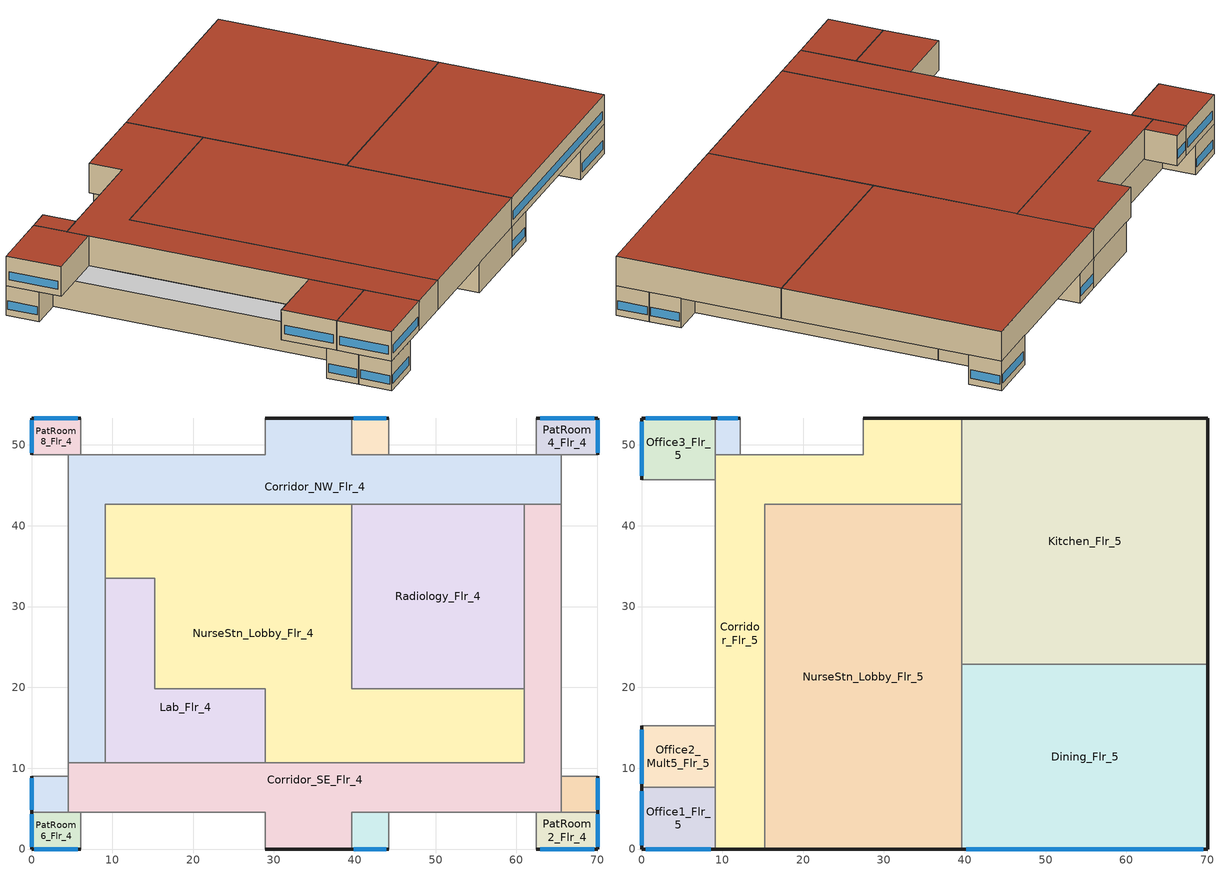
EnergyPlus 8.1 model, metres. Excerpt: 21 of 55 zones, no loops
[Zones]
Corridor_NW_Flr_4
 floor adiabatic (INT-FLOOR-TOPSIDE): 4.57,10.67 4.57,48.77 28.96,48.77 28.96,53.34 39.62,53.34 39.62,48.77 65.53,48.77 65.53,42.67 9.14,42.67 9.14,10.67 z12.8
 wall outside (Mass Non-res Ext Wall): 39.62,53.34 28.96,53.34 z12.8:17.07
 wall to NurseStn_Lobby_Flr_4 (AIR-WALL): 9.14,33.58 9.14,42.67 39.62,42.67 z12.8:17.07
 wall adiabatic (int-walls): 28.96,53.34 28.96,48.77 4.57,48.77 4.57,10.67 / 65.53,42.67 65.53,48.77 39.62,48.77 39.62,53.34 z12.8:17.07
 wall to Radiology_Flr_4 (int-walls): 39.62,42.67 60.96,42.67 z12.8:17.07
 wall to Lab_Flr_4 (int-walls): 9.14,10.67 9.14,33.58 z12.8:17.07
 wall to Corridor_SE_Flr_4 (AIR-WALL): 60.96,42.67 65.53,42.67 / 4.57,10.67 9.14,10.67 z12.8:17.07
 ceiling adiabatic (INT-FLOOR-UNDERSIDE): 4.57,10.67 9.14,10.67 9.14,42.67 65.53,42.67 65.53,48.77 39.62,48.77 39.62,53.34 28.96,53.34 28.96,48.77 4.57,48.77 z17.07
Corridor_SE_Flr_4
 floor adiabatic (INT-FLOOR-TOPSIDE): 4.57,4.57 4.57,10.67 60.96,10.67 60.96,42.67 65.53,42.67 65.53,4.57 39.62,4.57 39.62,0 28.96,0 28.96,4.57 z12.8
 wall outside (Mass Non-res Ext Wall): 28.96,0 39.62,0 z12.8:17.07
 wall adiabatic (int-walls): 39.62,0 39.62,4.57 65.53,4.57 65.53,42.67 / 4.57,10.67 4.57,4.57 28.96,4.57 28.96,0 z12.8:17.07
 wall to NurseStn_Lobby_Flr_4 (AIR-WALL): 60.96,19.81 60.96,10.67 28.96,10.67 z12.8:17.07
 wall to Radiology_Flr_4 (int-walls): 60.96,42.67 60.96,19.81 z12.8:17.07
 wall to Lab_Flr_4 (int-walls): 28.96,10.67 9.14,10.67 z12.8:17.07
 ceiling adiabatic (INT-FLOOR-UNDERSIDE): 4.57,4.57 28.96,4.57 28.96,0 39.62,0 39.62,4.57 65.53,4.57 65.53,42.67 60.96,42.67 60.96,10.67 4.57,10.67 z17.07
Lab_Flr_4
 floor adiabatic (INT-FLOOR-TOPSIDE): 9.14,33.53 15.24,33.53 15.24,19.81 28.96,19.81 28.96,10.67 9.14,10.67 z12.8
 wall to NurseStn_Lobby_Flr_4 (int-walls): 28.96,10.67 28.96,19.81 15.24,19.81 15.24,33.53 9.14,33.53 z12.8:17.07
 ceiling adiabatic (INT-FLOOR-UNDERSIDE): 9.14,33.53 9.14,10.67 28.96,10.67 28.96,19.81 15.24,19.81 15.24,33.53 z17.07
NurseStn_Lobby_Flr_4
 floor adiabatic (INT-FLOOR-TOPSIDE): 9.14,42.67 39.62,42.67 39.62,19.81 60.96,19.81 60.96,10.67 28.96,10.67 28.96,19.81 15.24,19.81 15.24,33.53 9.14,33.53 z12.8
 wall to Radiology_Flr_4 (int-walls): 60.96,19.81 39.62,19.81 39.62,42.67 z12.8:17.07
 ceiling adiabatic (INT-FLOOR-UNDERSIDE): 9.14,42.67 9.14,33.53 15.24,33.53 15.24,19.81 28.96,19.81 28.96,10.67 60.96,10.67 60.96,19.81 39.62,19.81 39.62,42.67 z17.07
PatRoom1_Mult10_Flr_4
 floor adiabatic (INT-FLOOR-TOPSIDE): 44.2,4.57 44.2,0 39.62,0 39.62,4.57 z12.8
 wall outside (Mass Non-res Ext Wall): 39.62,0 44.2,0 z12.8:17.07
 wall adiabatic (int-walls): 44.2,0 44.2,4.57 39.62,4.57 39.62,0 z12.8:17.07
 window (Window Res Fixed): 39.9,0 43.92,0 z13.72:14.94
 ceiling adiabatic (INT-FLOOR-UNDERSIDE): 39.62,4.57 39.62,0 44.2,0 44.2,4.57 z17.07
PatRoom2_Flr_4
 floor adiabatic (INT-FLOOR-TOPSIDE): 70.1,4.57 70.1,0 62.48,0 62.48,4.57 z12.8
 wall outside (Mass Non-res Ext Wall): 62.48,0 70.1,0 70.1,4.57 z12.8:17.07
 wall adiabatic (int-walls): 70.1,4.57 62.48,4.57 62.48,0 z12.8:17.07
 window (Window Res Fixed): 70.1,0.27 70.1,4.3 / 62.94,0 69.65,0 z13.72:14.94
 ceiling adiabatic (INT-FLOOR-UNDERSIDE): 62.48,4.57 62.48,0 70.1,0 70.1,4.57 z17.07
PatRoom3_Mult10_Flr_4
 floor adiabatic (INT-FLOOR-TOPSIDE): 70.1,8.99 70.1,4.57 65.53,4.57 65.53,8.99 z12.8
 wall outside (Mass Non-res Ext Wall): 70.1,4.57 70.1,8.99 z12.8:17.07
 wall adiabatic (int-walls): 70.1,8.99 65.53,8.99 65.53,4.57 70.1,4.57 z12.8:17.07
 window (Window Res Fixed): 70.1,4.84 70.1,8.73 z13.72:14.94
 ceiling adiabatic (INT-FLOOR-UNDERSIDE): 65.53,8.99 65.53,4.57 70.1,4.57 70.1,8.99 z17.07
PatRoom4_Flr_4
 floor adiabatic (INT-FLOOR-TOPSIDE): 70.1,53.34 70.1,48.77 62.48,48.77 62.48,53.34 z12.8
 wall outside (Mass Non-res Ext Wall): 70.1,48.77 70.1,53.34 62.48,53.34 z12.8:17.07
 wall adiabatic (int-walls): 62.48,53.34 62.48,48.77 70.1,48.77 z12.8:17.07
 window (Window Res Fixed): 70.1,49.04 70.1,53.07 / 69.65,53.34 62.94,53.34 z13.72:14.94
 ceiling adiabatic (INT-FLOOR-UNDERSIDE): 62.48,53.34 62.48,48.77 70.1,48.77 70.1,53.34 z17.07
PatRoom5_Mult10_Flr_4
 floor adiabatic (INT-FLOOR-TOPSIDE): 44.2,53.34 44.2,48.77 39.62,48.77 39.62,53.34 z12.8
 wall outside (Mass Non-res Ext Wall): 44.2,53.34 39.62,53.34 z12.8:17.07
 wall adiabatic (int-walls): 39.62,53.34 39.62,48.77 44.2,48.77 44.2,53.34 z12.8:17.07
 window (Window Res Fixed): 43.92,53.34 39.9,53.34 z13.72:14.94
 ceiling adiabatic (INT-FLOOR-UNDERSIDE): 39.62,53.34 39.62,48.77 44.2,48.77 44.2,53.34 z17.07
PatRoom6_Flr_4
 floor adiabatic (INT-FLOOR-TOPSIDE): 6.1,4.57 6.1,0 0,0 0,4.57 z12.8
 wall outside (Mass Non-res Ext Wall): 0,4.57 0,0 6.1,0 z12.8:17.07
 wall adiabatic (int-walls): 6.1,0 6.1,4.57 0,4.57 z12.8:17.07
 window (Window Res Fixed): 0.37,0 5.73,0 / 0,4.3 0,0.27 z13.72:14.94
 ceiling adiabatic (INT-FLOOR-UNDERSIDE): 0,4.57 0,0 6.1,0 6.1,4.57 z17.07
PatRoom7_Mult10_Flr_4
 floor adiabatic (INT-FLOOR-TOPSIDE): 4.57,8.99 4.57,4.57 0,4.57 0,8.99 z12.8
 wall outside (Mass Non-res Ext Wall): 0,8.99 0,4.57 z12.8:17.07
 wall adiabatic (int-walls): 0,4.57 4.57,4.57 4.57,8.99 0,8.99 z12.8:17.07
 window (Window Res Fixed): 0,8.73 0,4.84 z13.72:14.94
 ceiling adiabatic (INT-FLOOR-UNDERSIDE): 0,8.99 0,4.57 4.57,4.57 4.57,8.99 z17.07
PatRoom8_Flr_4
 floor adiabatic (INT-FLOOR-TOPSIDE): 6.1,53.34 6.1,48.77 0,48.77 0,53.34 z12.8
 wall outside (Mass Non-res Ext Wall): 6.1,53.34 0,53.34 0,48.77 z12.8:17.07
 wall adiabatic (int-walls): 0,48.77 6.1,48.77 6.1,53.34 z12.8:17.07
 window (Window Res Fixed): 5.73,53.34 0.37,53.34 / 0,53.07 0,49.04 z13.72:14.94
 ceiling adiabatic (INT-FLOOR-UNDERSIDE): 0,53.34 0,48.77 6.1,48.77 6.1,53.34 z17.07
Radiology_Flr_4
 floor adiabatic (INT-FLOOR-TOPSIDE): 60.96,42.67 60.96,19.81 39.62,19.81 39.62,42.67 z12.8
 ceiling adiabatic (INT-FLOOR-UNDERSIDE): 39.62,42.67 39.62,19.81 60.96,19.81 60.96,42.67 z17.07
Corridor_Flr_5
 floor adiabatic (INT-FLOOR-TOPSIDE): 9.14,0 9.14,48.77 27.43,48.77 27.43,53.34 39.62,53.34 39.62,42.67 15.24,42.67 15.24,0 z17.07
 wall outside (Mass Non-res Ext Wall): 39.62,53.34 27.43,53.34 / 9.14,0 15.24,0 z17.07:21.34
 wall to NurseStn_Lobby_Flr_5 (int-walls): 15.24,0 15.24,42.67 z17.07:21.34
 wall to NurseStn_Lobby_Flr_5 (AIR-WALL): 15.24,42.67 39.62,42.67 z17.07:21.34
 wall adiabatic (int-walls): 27.43,53.34 27.43,48.77 9.14,48.77 9.14,0 z17.07:21.34
 wall to Kitchen_Flr_5 (int-walls): 39.62,42.67 39.62,53.34 z17.07:21.34
 roof outside (IEAD Non-res Roof): 9.14,0 15.24,0 15.24,42.67 39.62,42.67 39.62,53.34 27.43,53.34 27.43,48.77 9.14,48.77 z21.34
Dining_Flr_5
 floor adiabatic (INT-FLOOR-TOPSIDE): 39.62,0 39.62,22.86 70.1,22.86 70.1,0 z17.07
 wall outside (Mass Non-res Ext Wall): 39.62,0 70.1,0 70.1,22.86 z17.07:21.34
 wall to Kitchen_Flr_5 (int-walls): 70.1,22.86 39.62,22.86 z17.07:21.34
 wall to NurseStn_Lobby_Flr_5 (int-walls): 39.62,22.86 39.62,0 z17.07:21.34
 window (Window Non-res Fixed): 40.2,0 69.53,0 z17.98:19.2
 roof outside (IEAD Non-res Roof): 39.62,0 70.1,0 70.1,22.86 39.62,22.86 z21.34
Kitchen_Flr_5
 floor adiabatic (INT-FLOOR-TOPSIDE): 70.1,53.34 70.1,22.86 39.62,22.86 39.62,53.34 z17.07
 wall outside (Mass Non-res Ext Wall): 70.1,22.86 70.1,53.34 39.62,53.34 z17.07:21.34
 wall to NurseStn_Lobby_Flr_5 (int-walls): 39.62,42.67 39.62,22.86 z17.07:21.34
 roof outside (IEAD Non-res Roof): 39.62,53.34 39.62,22.86 70.1,22.86 70.1,53.34 z21.34
NurseStn_Lobby_Flr_5
 floor adiabatic (INT-FLOOR-TOPSIDE): 15.24,0 15.24,42.67 39.62,42.67 39.62,0 z17.07
 wall outside (Mass Non-res Ext Wall): 15.24,0 39.62,0 z17.07:21.34
 roof outside (IEAD Non-res Roof): 15.24,0 39.62,0 39.62,42.67 15.24,42.67 z21.34
Office1_Flr_5
 floor adiabatic (INT-FLOOR-TOPSIDE): 9.14,7.62 9.14,0 0,0 0,7.62 z17.07
 wall outside (Mass Non-res Ext Wall): 0,7.62 0,0 9.14,0 z17.07:21.34
 wall adiabatic (int-walls): 9.14,0 9.14,7.62 0,7.62 z17.07:21.34
 window (Window Non-res Fixed): 0.55,0 8.6,0 / 0,7.16 0,0.46 z17.98:19.2
 roof outside (IEAD Non-res Roof): 0,7.62 0,0 9.14,0 9.14,7.62 z21.34
Office2_Mult5_Flr_5
 floor adiabatic (INT-FLOOR-TOPSIDE): 9.14,15.24 9.14,7.62 0,7.62 0,15.24 z17.07
 wall outside (Mass Non-res Ext Wall): 0,15.24 0,7.62 z17.07:21.34
 wall adiabatic (int-walls): 0,7.62 9.14,7.62 9.14,15.24 0,15.24 z17.07:21.34
 window (Window Non-res Fixed): 0,14.78 0,8.08 z17.98:19.2
 roof outside (IEAD Non-res Roof): 0,15.24 0,7.62 9.14,7.62 9.14,15.24 z21.34
Office3_Flr_5
 floor adiabatic (INT-FLOOR-TOPSIDE): 9.14,53.34 9.14,45.72 0,45.72 0,53.34 z17.07
 wall outside (Mass Non-res Ext Wall): 9.14,53.34 0,53.34 0,45.72 z17.07:21.34
 wall adiabatic (int-walls): 0,45.72 9.14,45.72 9.14,53.34 z17.07:21.34
 window (Window Non-res Fixed): 8.6,53.34 0.55,53.34 / 0,52.88 0,46.18 z17.98:19.2
 roof outside (IEAD Non-res Roof): 0,53.34 0,45.72 9.14,45.72 9.14,53.34 z21.34
Office4_Mult6_Flr_5
 floor adiabatic (INT-FLOOR-TOPSIDE): 12.19,53.34 12.19,48.77 9.14,48.77 9.14,53.34 z17.07
 wall outside (Mass Non-res Ext Wall): 12.19,53.34 9.14,53.34 z17.07:21.34
 wall adiabatic (int-walls): 9.14,53.34 9.14,48.77 12.19,48.77 12.19,53.34 z17.07:21.34
 window (Window Non-res Fixed): 11.88,53.34 9.45,53.34 z17.98:19.2
 roof outside (IEAD Non-res Roof): 9.14,53.34 9.14,48.77 12.19,48.77 12.19,53.34 z21.34
[Building]
Ref Bldg Hospital New2004_v1.3_5.0: North Axis {deg}=0; Terrain=City; Loads Convergence Tolerance Value=0.04; Temperature Convergence Tolerance Value {deltaC}=0.2; Solar Distribution=FullInteriorAndExterior; Maximum Number of Warmup Days=25; Minimum Number of Warmup Days=6
[Site:Location]
USA IL-CHICAGO-OHARE: Latitude {deg}=41.77; Longitude {deg}=-87.75; Time Zone {hr}=-6; Elevation {m}=190
[SizingPeriod:DesignDay] Day of Month=21; Humidity Condition Type=Wetbulb; Barometric Pressure {Pa}=99063; Rain Indicator=No; Snow Indicator=No; Daylight Saving Time Indicator=No; Solar Model Indicator=ASHRAEClearSky
Name | Month | Day Type | Maximum Dry-Bulb Temperature {C} | Daily Dry-Bulb Temperature Range {deltaC} | Wetbulb or DewPoint at Maximum Dry-Bulb {C} | Wind Speed {m/s} | Wind Direction {deg} | Sky Clearness
CHICAGO Ann Htg 99.6% Condns DB | 1 | WinterDesignDay | -20.6 | 0 | -20.6 | 4.9 | 270 | 0
CHICAGO Ann Clg .4% Condns WB=>MDB | 7 | SummerDesignDay | 31.2 | 10.7 | 25.5 | 5.3 | 230 | 1
[Site:WaterMainsTemperature]
Calculation Method=CORRELATION; Annual Average Outdoor Air Temperature {C}=9.69; Maximum Difference In Monthly Average Outdoor Air Temperatures {deltaC}=28.1
[Site:GroundTemperature:BuildingSurface]
19.527, 19.502, 19.536, 19.598, 20.002, 21.64, 22.225, 22.375, 21.449, 20.121, 19.802, 19.633
[Construction]
Mass Non-res Ext Wall: 1IN Stucco, 8IN Concrete HW, Mass NonRes Wall Insulation, 1/2IN Gypsum
IEAD Non-res Roof: Roof Membrane, IEAD NonRes Roof Insulation, Metal Decking
int-walls: 1/2IN Gypsum, 1/2IN Gypsum
INT-FLOOR-TOPSIDE: MAT-CC05 4 HW CONCRETE, CP02 CARPET PAD
INT-FLOOR-UNDERSIDE: CP02 CARPET PAD, MAT-CC05 4 HW CONCRETE
Window Non-res Fixed: NonRes Fixed Assembly Window
Window Res Fixed: Res Fixed Assembly Window
AIR-WALL: MAT-AIR-WALL
InteriorFurnishings: Std Wood 6inch
[Material] Thermal Absorptance=0.9
Name | Roughness | Thickness {m} | Conductivity {W/m-K} | Density {kg/m3} | Specific Heat {J/kg-K} | Solar Absorptance | Visible Absorptance
Mass NonRes Wall Insulation | MediumRough | 0.0495495 | 0.049 | 265 | 836.8 | 0.7 | 0.7
IEAD NonRes Roof Insulation | MediumRough | 0.127339 | 0.049 | 265 | 836.8 | 0.7 | 0.7
Std Wood 6inch | MediumSmooth | 0.15 | 0.12 | 540 | 1210 | 0.7 | 0.7
1/2IN Gypsum | Smooth | 0.0127 | 0.16 | 784.9 | 830 | 0.92 | 0.92
1IN Stucco | Smooth | 0.0253 | 0.6918 | 1858 | 837 | 0.92 | 0.92
8IN CONCRETE HW | Rough | 0.2032 | 1.311 | 2240 | 836.8 | 0.7 | 0.7
Roof Membrane | VeryRough | 0.0095 | 0.16 | 1121.29 | 1460 | 0.7 | 0.7
Metal Decking | MediumSmooth | 0.0015 | 45.006 | 7680 | 418.4 | 0.7 | 0.3
MAT-CC05 4 HW CONCRETE | Rough | 0.1016 | 1.311 | 2240 | 836.8 | 0.7 | 0.7
[WindowMaterial:SimpleGlazingSystem] U-Factor {W/m2-K}=3.23646; Solar Heat Gain Coefficient=0.39
NonRes Fixed Assembly Window; Res Fixed Assembly Window
[Material:NoMass] Thermal Absorptance=0.9; Solar Absorptance=0.7
Name | Roughness | Thermal Resistance {m2-K/W} | Visible Absorptance
CP02 CARPET PAD | VeryRough | 0.2165 | 0.8
MAT-AIR-WALL | Rough | 0.207949
[Zone] Type=1; Floor Area {m2}=autocalculate; Part of Total Floor Area=Yes
Name | Multiplier
Corridor_Flr_5; Corridor_NW_Flr_4; Corridor_SE_Flr_4; Dining_Flr_5; Kitchen_Flr_5; Lab_Flr_4; NurseStn_Lobby_Flr_4; NurseStn_Lobby_Flr_5; Office1_Flr_5; Office3_Flr_5; PatRoom2_Flr_4; PatRoom4_Flr_4; PatRoom6_Flr_4; PatRoom8_Flr_4; Radiology_Flr_4 | 1
Office2_Mult5_Flr_5 | 5
Office4_Mult6_Flr_5 | 6
PatRoom1_Mult10_Flr_4; PatRoom3_Mult10_Flr_4; PatRoom5_Mult10_Flr_4; PatRoom7_Mult10_Flr_4 | 10
[People] Number of People Calculation Method=Area/Person; Fraction Radiant=0.3; Sensible Heat Fraction=AUTOCALCULATE; Activity Level Schedule=ACTIVITY_SCH; Enable ASHRAE 55 Comfort Warnings=No; Mean Radiant Temperature Calculation Type=ZoneAveraged; Work Efficiency Schedule=WORK_EFF_SCH; Clothing Insulation Calculation Method=ClothingInsulationSchedule; Clothing Insulation Schedule=CLOTHING_SCH; Air Velocity Schedule=AIR_VELO_SCH; Thermal Comfort Model 1 Type=FANGER
Name | Zone or ZoneList | Number of People Schedule | Zone Floor Area per Person {m2/person}
Corridor_Flr_5 People | Corridor_Flr_5 | ADMIN_OCC_SCH | 92.5926
Corridor_NW_Flr_4 People | Corridor_NW_Flr_4 | ADMIN_OCC_SCH | 92.5926
Corridor_SE_Flr_4 People | Corridor_SE_Flr_4 | ADMIN_OCC_SCH | 92.5926
Dining_Flr_5 People | Dining_Flr_5 | ADMIN_OCC_SCH | 9.2937
Kitchen_Flr_5 People | Kitchen_Flr_5 | ADMIN_OCC_SCH | 18.5874
Lab_Flr_4 People | Lab_Flr_4 | ADMIN_OCC_SCH | 18.5874
NurseStn_Lobby_Flr_4 People | NurseStn_Lobby_Flr_4 | ADMIN_OCC_SCH | 69.9301
NurseStn_Lobby_Flr_5 People | NurseStn_Lobby_Flr_5 | ADMIN_OCC_SCH | 69.9301
Office1_Flr_5 People | Office1_Flr_5 | ADMIN_OCC_SCH | 13.2802
Office2_Mult5_Flr_5 People | Office2_Mult5_Flr_5 | ADMIN_OCC_SCH | 13.2802
Office3_Flr_5 People | Office3_Flr_5 | ADMIN_OCC_SCH | 13.2802
Office4_Mult6_Flr_5 People | Office4_Mult6_Flr_5 | ADMIN_OCC_SCH | 13.2802
PatRoom1_Mult10_Flr_4 People | PatRoom1_Mult10_Flr_4 | CRITICAL_OCC_SCH | 18.5874
PatRoom2_Flr_4 People | PatRoom2_Flr_4 | CRITICAL_OCC_SCH | 18.5874
PatRoom3_Mult10_Flr_4 People | PatRoom3_Mult10_Flr_4 | CRITICAL_OCC_SCH | 18.5874
PatRoom4_Flr_4 People | PatRoom4_Flr_4 | CRITICAL_OCC_SCH | 18.5874
PatRoom5_Mult10_Flr_4 People | PatRoom5_Mult10_Flr_4 | CRITICAL_OCC_SCH | 18.5874
PatRoom6_Flr_4 People | PatRoom6_Flr_4 | CRITICAL_OCC_SCH | 18.5874
PatRoom7_Mult10_Flr_4 People | PatRoom7_Mult10_Flr_4 | CRITICAL_OCC_SCH | 18.5874
PatRoom8_Flr_4 People | PatRoom8_Flr_4 | CRITICAL_OCC_SCH | 18.5874
Radiology_Flr_4 People | Radiology_Flr_4 | ADMIN_OCC_SCH | 18.5874
[Lights] Design Level Calculation Method=Watts/Area; Return Air Fraction=0; Fraction Radiant=0.7; Fraction Visible=0.2; Fraction Replaceable=1; Return Air Fraction Calculated from Plenum Temperature=No
Name | Zone or ZoneList | Schedule | Watts per Zone Floor Area {W/m2}
Corridor_Flr_5_Lights | Corridor_Flr_5 | ADMIN_LIGHT_SCH | 10.76
Corridor_NW_Flr_4_Lights | Corridor_NW_Flr_4 | ADMIN_LIGHT_SCH | 10.76
Corridor_SE_Flr_4_Lights | Corridor_SE_Flr_4 | ADMIN_LIGHT_SCH | 10.76
Dining_Flr_5_Lights | Dining_Flr_5 | ADMIN_LIGHT_SCH | 9.68
Kitchen_Flr_5_Lights | Kitchen_Flr_5 | ADMIN_LIGHT_SCH | 12.91
Lab_Flr_4_Lights | Lab_Flr_4 | ADMIN_LIGHT_SCH | 15.06
NurseStn_Lobby_Flr_4_Lights | NurseStn_Lobby_Flr_4 | ADMIN_LIGHT_SCH | 12.7
NurseStn_Lobby_Flr_5_Lights | NurseStn_Lobby_Flr_5 | ADMIN_LIGHT_SCH | 12.7
Office1_Flr_5_Lights | Office1_Flr_5 | ADMIN_LIGHT_SCH | 11.84
Office2_Mult5_Flr_5_Lights | Office2_Mult5_Flr_5 | ADMIN_LIGHT_SCH | 11.84
Office3_Flr_5_Lights | Office3_Flr_5 | ADMIN_LIGHT_SCH | 11.84
Office4_Mult6_Flr_5_Lights | Office4_Mult6_Flr_5 | ADMIN_LIGHT_SCH | 11.84
PatRoom1_Mult10_Flr_4_Lights | PatRoom1_Mult10_Flr_4 | CRITICAL_LIGHT_SCH | 7.53
PatRoom2_Flr_4_Lights | PatRoom2_Flr_4 | CRITICAL_LIGHT_SCH | 7.53
PatRoom3_Mult10_Flr_4_Lights | PatRoom3_Mult10_Flr_4 | CRITICAL_LIGHT_SCH | 7.53
PatRoom4_Flr_4_Lights | PatRoom4_Flr_4 | CRITICAL_LIGHT_SCH | 7.53
PatRoom5_Mult10_Flr_4_Lights | PatRoom5_Mult10_Flr_4 | CRITICAL_LIGHT_SCH | 7.53
PatRoom6_Flr_4_Lights | PatRoom6_Flr_4 | CRITICAL_LIGHT_SCH | 7.53
PatRoom7_Mult10_Flr_4_Lights | PatRoom7_Mult10_Flr_4 | CRITICAL_LIGHT_SCH | 7.53
PatRoom8_Flr_4_Lights | PatRoom8_Flr_4 | CRITICAL_LIGHT_SCH | 7.53
Radiology_Flr_4_Lights | Radiology_Flr_4 | ADMIN_LIGHT_SCH | 4.3
[ElectricEquipment]
Name | Zone or ZoneList | Schedule | Design Level Calculation Method | Watts per Zone Floor Area {W/m2} | Fraction Latent | Fraction Radiant | Fraction Lost | Design Level {W}
Dining_Flr_5_MiscPlug_Equip | Dining_Flr_5 | ADMIN_EQUIP_SCH | Watts/Area | 10.76 | 0 | 0.5 | 0
Kitchen_Flr_5_ExhFan_Equip | Kitchen_Flr_5 | Kitchen_Exhaust_SCH | EquipmentLevel |  | 0 | 0 | 1 | 925
Kitchen_Flr_5_MiscElec_Equip | Kitchen_Flr_5 | Kitchen_Elec_Equip_SCH | Watts/Area | 80.7 | 0.2 | 0.5 | 0.1
Lab_Flr_4_MiscPlug_Equip | Lab_Flr_4 | ADMIN_EQUIP_SCH | Watts/Area | 43.04 | 0 | 0.5 | 0
NurseStn_Lobby_Flr_4_MiscPlug_Equip | NurseStn_Lobby_Flr_4 | ADMIN_EQUIP_SCH | Watts/Area | 11.19 | 0 | 0.5 | 0
NurseStn_Lobby_Flr_5_MiscPlug_Equip | NurseStn_Lobby_Flr_5 | ADMIN_EQUIP_SCH | Watts/Area | 11.19 | 0 | 0.5 | 0
Office1_Flr_5_MiscPlug_Equip | Office1_Flr_5 | ADMIN_EQUIP_SCH | Watts/Area | 10.76 | 0 | 0.5 | 0
Office2_Mult5_Flr_5_MiscPlug_Equip | Office2_Mult5_Flr_5 | ADMIN_EQUIP_SCH | Watts/Area | 10.76 | 0 | 0.5 | 0
Office3_Flr_5_MiscPlug_Equip | Office3_Flr_5 | ADMIN_EQUIP_SCH | Watts/Area | 10.76 | 0 | 0.5 | 0
Office4_Mult6_Flr_5_MiscPlug_Equip | Office4_Mult6_Flr_5 | ADMIN_EQUIP_SCH | Watts/Area | 10.76 | 0 | 0.5 | 0
PatRoom1_Mult10_Flr_4_MiscPlug_Equip | PatRoom1_Mult10_Flr_4 | CRITICAL_EQUIP_SCH | Watts/Area | 21.52 | 0 | 0.5 | 0
PatRoom2_Flr_4_MiscPlug_Equip | PatRoom2_Flr_4 | CRITICAL_EQUIP_SCH | Watts/Area | 21.52 | 0 | 0.5 | 0
PatRoom3_Mult10_Flr_4_MiscPlug_Equip | PatRoom3_Mult10_Flr_4 | CRITICAL_EQUIP_SCH | Watts/Area | 21.52 | 0 | 0.5 | 0
PatRoom4_Flr_4_MiscPlug_Equip | PatRoom4_Flr_4 | CRITICAL_EQUIP_SCH | Watts/Area | 21.52 | 0 | 0.5 | 0
PatRoom5_Mult10_Flr_4_MiscPlug_Equip | PatRoom5_Mult10_Flr_4 | CRITICAL_EQUIP_SCH | Watts/Area | 21.52 | 0 | 0.5 | 0
PatRoom6_Flr_4_MiscPlug_Equip | PatRoom6_Flr_4 | CRITICAL_EQUIP_SCH | Watts/Area | 21.52 | 0 | 0.5 | 0
PatRoom7_Mult10_Flr_4_MiscPlug_Equip | PatRoom7_Mult10_Flr_4 | CRITICAL_EQUIP_SCH | Watts/Area | 21.52 | 0 | 0.5 | 0
PatRoom8_Flr_4_MiscPlug_Equip | PatRoom8_Flr_4 | CRITICAL_EQUIP_SCH | Watts/Area | 21.52 | 0 | 0.5 | 0
Radiology_Flr_4_MiscPlug_Equip | Radiology_Flr_4 | ADMIN_EQUIP_SCH | Watts/Area | 53.08 | 0 | 0.5 | 0
[GasEquipment]
Kitchen_Flr_5_MiscGas_Equip: Zone or ZoneList=Kitchen_Flr_5; Schedule=Kitchen_Gas_Equip_SCH; Design Level Calculation Method=Watts/Area; Power per Zone Floor Area {W/m2}=304.87; Fraction Latent=0.1; Fraction Radiant=0.2; Fraction Lost=0.7
[Exterior:Lights]
Exterior Facade Lighting: Schedule=ALWAYS_ON; Design Level {W}=15409; Control Option=AstronomicalClock
[Exterior:FuelEquipment]
Elevators: Fuel Use Type=Electricity; Schedule=BLDG_ELEVATORS; Design Level {W}=162963
[ZoneInfiltration:DesignFlowRate] Schedule=INFIL_QUARTER_ON_SCH; Design Flow Rate Calculation Method=Flow/ExteriorWallArea; Flow per Exterior Surface Area {m3/s-m2}=0.000302; Constant Term Coefficient=1; Temperature Term Coefficient=0; Velocity Term Coefficient=0; Velocity Squared Term Coefficient=0
Name | Zone or ZoneList
Corridor_Flr_5_Infiltration | Corridor_Flr_5
Corridor_NW_Flr_4_Infiltration | Corridor_NW_Flr_4
Corridor_SE_Flr_4_Infiltration | Corridor_SE_Flr_4
Dining_Flr_5_Infiltration | Dining_Flr_5
Kitchen_Flr_5_Infiltration | Kitchen_Flr_5
NurseStn_Lobby_Flr_5_Infiltration | NurseStn_Lobby_Flr_5
Office1_Flr_5_Infiltration | Office1_Flr_5
Office2_Mult5_Flr_5_Infiltration | Office2_Mult5_Flr_5
Office3_Flr_5_Infiltration | Office3_Flr_5
Office4_Mult6_Flr_5_Infiltration | Office4_Mult6_Flr_5
PatRoom1_Mult10_Flr_4_Infiltration | PatRoom1_Mult10_Flr_4
PatRoom2_Flr_4_Infiltration | PatRoom2_Flr_4
PatRoom3_Mult10_Flr_4_Infiltration | PatRoom3_Mult10_Flr_4
PatRoom4_Flr_4_Infiltration | PatRoom4_Flr_4
PatRoom5_Mult10_Flr_4_Infiltration | PatRoom5_Mult10_Flr_4
PatRoom6_Flr_4_Infiltration | PatRoom6_Flr_4
PatRoom7_Mult10_Flr_4_Infiltration | PatRoom7_Mult10_Flr_4
PatRoom8_Flr_4_Infiltration | PatRoom8_Flr_4
[InternalMass] Construction=InteriorFurnishings
Name | Zone | Surface Area {m2}
Corridor_Flr_5 Internal Mass | Corridor_Flr_5 | 1003.35
Corridor_NW_Flr_4 Internal Mass | Corridor_NW_Flr_4 | 1133.42
Corridor_SE_Flr_4 Internal Mass | Corridor_SE_Flr_4 | 1133.42
Dining_Flr_5 Internal Mass | Dining_Flr_5 | 1393.55
Kitchen_Flr_5 Internal Mass | Kitchen_Flr_5 | 1858.06
Lab_Flr_4 Internal Mass | Lab_Flr_4 | 529.5473
NurseStn_Lobby_Flr_4 Internal Mass | NurseStn_Lobby_Flr_4 | 1811.61
NurseStn_Lobby_Flr_5 Internal Mass | NurseStn_Lobby_Flr_5 | 2081.03
Office1_Flr_5 Internal Mass | Office1_Flr_5 | 139.3911
Office2_Mult5_Flr_5 Internal Mass | Office2_Mult5_Flr_5 | 139.3546
Office3_Flr_5 Internal Mass | Office3_Flr_5 | 139.3546
Office4_Mult6_Flr_5 Internal Mass | Office4_Mult6_Flr_5 | 27.8709
PatRoom1_Mult10_Flr_4 Internal Mass | PatRoom1_Mult10_Flr_4 | 41.8064
PatRoom2_Flr_4 Internal Mass | PatRoom2_Flr_4 | 69.6773
PatRoom3_Mult10_Flr_4 Internal Mass | PatRoom3_Mult10_Flr_4 | 40.4165
PatRoom4_Flr_4 Internal Mass | PatRoom4_Flr_4 | 69.6773
PatRoom5_Mult10_Flr_4 Internal Mass | PatRoom5_Mult10_Flr_4 | 41.8064
PatRoom6_Flr_4 Internal Mass | PatRoom6_Flr_4 | 55.7418
PatRoom7_Mult10_Flr_4 Internal Mass | PatRoom7_Mult10_Flr_4 | 40.4165
PatRoom8_Flr_4 Internal Mass | PatRoom8_Flr_4 | 55.7418
Radiology_Flr_4 Internal Mass | Radiology_Flr_4 | 975.4819
[ZoneMixing]
Kitchen_Flr_5 Exhaust Fanmixing_0: Zone=Kitchen_Flr_5; Schedule=HVACOperationSchd; Design Flow Rate Calculation Method=Flow/Zone; Design Flow Rate {m3/s}=0.74997; Source Zone=Dining_Flr_5; Delta Temperature {deltaC}=0
[EnergyManagementSystem:Program]
SetComfortFunction: Set TotPeop1 = occCAV1_0 + occCAV1_1 + occCAV1_2 + occCAV1_3 + occCAV1_4 + occCAV1_5; Set TotPeop1 = TotPeop1 + occCAV1_6 + occCAV1_7 + occCAV1_8 + occCAV1_9 + occCAV1_10; Set TotPeop1 = TotPeop1 + occCAV1_11 + occCAV1_12; Set TotPeop2 = occCAV2_0 + occCAV2_1 + occCAV2_2 + occCAV2_3 + occCAV2_4 + occCAV2_5; Set TotPeop2 = TotPeop2 + occCAV2_6 + occCAV2_7 + occCAV2_8; Set TotPeop3 = occVAV1_0 + occVAV1_1 + occVAV1_2 + occVAV1_3 + occVAV1_4 + occVAV1_5; Set TotPeop3 = TotPeop3 + occVAV1_6 + occVAV1_7 + occVAV1_8 + occVAV1_9 + occVAV1_10; Set TotPeop3 = TotPeop3 + occVAV1_11 + occVAV1_12; Set TotPeop4 = occVAV2_0 + occVAV2_1 + occVAV2_2 + occVAV2_3 + occVAV2_4 + occVAV2_5; Set TotPeop4 = TotPeop4 + occVAV2_6 + occVAV2_7 + occVAV2_8 + occVAV2_9 + occVAV2_10; Set TotPeop4 = TotPeop4 + occVAV2_11 + occVAV2_12 + occVAV2_13 + occVAV2_14 + occVAV2_15; Set TotPeop4 = TotPeop4 + occVAV2_16 + occVAV2_17 + occVAV2_18 + occVAV2_19; Set VolPeop1 = volCAV1_0 + volCAV1_1 + volCAV1_2 + volCAV1_3 + volCAV1_4 + volCAV1_5; Set VolPeop1 = VolPeop1 + volCAV1_6 + volCAV1_7 + volCAV1_8 + volCAV1_9 + volCAV1_10; Set VolPeop1 = VolPeop1 + volCAV1_11 + volCAV1_12; Set VolPeop2 = volCAV2_0 + volCAV2_1 + volCAV2_2 + volCAV2_3 + volCAV2_4 + volCAV2_5; Set VolPeop2 = VolPeop2+ volCAV2_6 + volCAV2_7 + volCAV2_8; Set VolPeop3 = volVAV1_0 + volVAV1_1 + volVAV1_2 + volVAV1_3 + volVAV1_4 + volVAV1_5; Set VolPeop3 = VolPeop3 + volVAV1_6 + volVAV1_7 + volVAV1_8 + volVAV1_9 + volVAV1_10; Set VolPeop3 = VolPeop3 + volVAV1_11 + volVAV1_12; Set VolPeop4 = volVAV2_0 + volVAV2_1 + volVAV2_2 + volVAV2_3 + volVAV2_4 + volVAV2_5; Set VolPeop4 = VolPeop4 + volVAV2_6 + volVAV2_7 + volVAV2_8 + volVAV2_9 + volVAV2_10; Set VolPeop4 = VolPeop4 + volVAV2_11 + volVAV2_12 + volVAV2_13 + volVAV2_14 + volVAV2_15; Set VolPeop4 = VolPeop4 + volVAV2_16 + volVAV2_17 + volVAV2_18 + volVAV2_19; Set SumTemp1 = volCAV1_1*tempCAV1_1 + volCAV1_2*tempCAV1_2 + volCAV1_3*tempCAV1_3; Set SumTemp1 = SumTemp1 + volCAV1_4*tempCAV1_4 + volCAV1_5*tempCAV1_5 + volCAV1_6*tempCAV1_6; Set SumTemp1 = SumTemp1 + volCAV1_7*tempCAV1_7 + volCAV1_8*tempCAV1_8 + volCAV1_9*tempCAV1_9; Set SumTemp1 = SumTemp1 + volCAV1_10*tempCAV1_10 + volCAV1_11*tempCAV1_11 + volCAV1_12*tempCAV1_12; Set SumTemp1 = SumTemp1 + volCAV1_0*tempCAV1_0; Set SumTemp2 = volCAV2_1*tempCAV2_1 + volCAV2_2*tempCAV2_2 + volCAV2_3*tempCAV2_3; Set SumTemp2 = SumTemp2 + volCAV2_4*tempCAV2_4 + volCAV2_5*tempCAV2_5 + volCAV2_6*tempCAV2_6; Set SumTemp2 = SumTemp2 + volCAV2_7*tempCAV2_7 + volCAV2_8*tempCAV2_8; Set SumTemp2 = SumTemp2 + volCAV2_0*tempCAV2_0; Set SumTemp3 = volVAV1_1*tempVAV1_1 + volVAV1_2*tempVAV1_2 + volVAV1_3*tempVAV1_3; Set SumTemp3 = SumTemp3 + volVAV1_4*tempVAV1_4 + volVAV1_5*tempVAV1_5 + volVAV1_6*tempVAV1_6; Set SumTemp3 = SumTemp3 + volVAV1_7*tempVAV1_7 + volVAV1_8*tempVAV1_8 + volVAV1_9*tempVAV1_9; Set SumTemp3 = SumTemp3 + volVAV1_10*tempVAV1_10 + volVAV1_11*tempVAV1_11 + volVAV1_12*tempVAV1_12; Set SumTemp3 = SumTemp3 + volVAV1_0*tempVAV1_0; Set SumTemp4 = volVAV2_1*tempVAV2_1 + volVAV2_2*tempVAV2_2 + volVAV2_3*tempVAV2_3; Set SumTemp4 = SumTemp4 + volVAV2_4*tempVAV2_4 + volVAV2_5*tempVAV2_5 + volVAV2_6*tempVAV2_6; Set SumTemp4 = SumTemp4 + volVAV2_7*tempVAV2_7 + volVAV2_8*tempVAV2_8 + volVAV2_9*tempVAV2_9; Set SumTemp4 = SumTemp4 + volVAV2_10*tempVAV2_10 + volVAV2_11*tempVAV2_11 + volVAV2_12*tempVAV2_12; Set SumTemp4 = SumTemp4 + volVAV2_13*tempVAV2_13 + volVAV2_14*tempVAV2_14 + volVAV2_15*tempVAV2_15; Set SumTemp4 = SumTemp4 + volVAV2_16*tempVAV2_16 + volVAV2_17*tempVAV2_17 + volVAV2_18*tempVAV2_18; Set SumTemp4 = SumTemp4 + volVAV2_19*tempVAV2_19 + volVAV2_0*tempVAV2_0; Set SumNum1 = occCAV1_0*ppdCAV1_0 + occCAV1_1*ppdCAV1_1 + occCAV1_2*ppdCAV1_2 + occCAV1_3*ppdCAV1_3; Set SumNum1 = SumNum1 + occCAV1_4*ppdCAV1_4 + occCAV1_5*ppdCAV1_5 + occCAV1_6*ppdCAV1_6; Set SumNum1 = SumNum1 + occCAV1_7*ppdCAV1_7 + occCAV1_8*ppdCAV1_8 + occCAV1_9*ppdCAV1_9; Set SumNum1 = SumNum1 + occCAV1_10*ppdCAV1_10 + occCAV1_11*ppdCAV1_11 + occCAV1_12*ppdCAV1_12; Set SumNum2 = occCAV2_0*ppdCAV2_0 + occCAV2_1*ppdCAV2_1 + occCAV2_2*ppdCAV2_2 + occCAV2_3*ppdCAV2_3; Set SumNum2 = SumNum2 + occCAV2_4*ppdCAV2_4 + occCAV2_5*ppdCAV2_5 + occCAV2_6*ppdCAV2_6; Set SumNum2 = SumNum2 + occCAV2_7*ppdCAV2_7 + occCAV2_8*ppdCAV2_8; Set SumNum3 = occVAV1_0*ppdVAV1_0 + occVAV1_1*ppdVAV1_1 + occVAV1_2*ppdVAV1_2 + occVAV1_3*ppdVAV1_3; Set SumNum3 = SumNum3 + occVAV1_4*ppdVAV1_4 + occVAV1_5*ppdVAV1_5 + occVAV1_6*ppdVAV1_6; Set SumNum3 = SumNum3 + occVAV1_7*ppdVAV1_7 + occVAV1_8*ppdVAV1_8 + occVAV1_9*ppdVAV1_9; Set SumNum3 = SumNum3 + occVAV1_10*ppdVAV1_10 + occVAV1_11*ppdVAV1_11 + occVAV1_12*ppdVAV1_12; Set SumNum4 = occVAV2_0*ppdVAV2_0 + occVAV2_1*ppdVAV2_1 + occVAV2_2*ppdVAV2_2 + occVAV2_3*ppdVAV2_3; Set SumNum4 = SumNum4 + occVAV2_4*ppdVAV2_4 + occVAV2_5*ppdVAV2_5 + occVAV2_6*ppdVAV2_6; Set SumNum4 = SumNum4 + occVAV2_7*ppdVAV2_7 + occVAV2_8*ppdVAV2_8 + occVAV2_9*ppdVAV2_9; Set SumNum4 = SumNum4 + occVAV2_10*ppdVAV2_10 + occVAV2_11*ppdVAV2_11 + occVAV2_12*ppdVAV2_12; Set SumNum4 = SumNum4 + occVAV2_13*ppdVAV2_13 + occVAV2_14*ppdVAV2_14 + occVAV2_15*ppdVAV2_15; Set SumNum4 = SumNum4 + occVAV2_16*ppdVAV2_16 + occVAV2_17*ppdVAV2_17 + occVAV2_18*ppdVAV2_18; Set SumNum4 = SumNum4 + occVAV2_19*ppdVAV2_19; Set OverallComfort = SumNum1 + SumNum2 + SumNum3 + SumNum4; Set TotPeople = TotPeop1 + TotPeop2 + TotPeop3 + TotPeop4; Set TotVolume = VolPeop1 + VolPeop2 + VolPeop3 + VolPeop4; Set AveTemp = SumTemp1 + SumTemp2 + SumTemp3 + SumTemp4; Set AveTemp = AveTemp/TotVolume; IF TotPeople == 0; Set OverallComfort = 5; ELSE; Set OverallComfort = OverallComfort/TotPeople; ENDIF
[Schedule:Compact]
ALWAYS_ON; HVACOperationSchd: Through: 12/31, For: AllDays, Until: 24:00, 1
Kitchen_Exhaust_SCH: Through: 12/31, For: Weekdays, Until: 05:00, 0, Until: 18:00, 1, Until: 24:00, 0, For: SummerDesignDay, Until: 05:00, 0, Until: 18:00, 1, Until: 24:00, 0, For: WinterDesignDay, Until: 07:00, 0, Until: 15:00, 1, Until: 24:00, 0, For: Saturdays, Until: 07:00, 0, Until: 15:00, 1, Until: 24:00, 0, For: AllOtherDays, Until: 24:00, 0
ADMIN_EQUIP_SCH: Through: 12/31, For: Weekdays, Until: 04:00, 0.3, Until: 06:00, 0.5, Until: 18:00, 1, Until: 20:00, 0.5, Until: 24:00, 0.3, For: SummerDesignDay, Until: 04:00, 0.3, Until: 06:00, 0.5, Until: 18:00, 1, Until: 20:00, 0.5, Until: 24:00, 0.3, For: WinterDesignDay, Until: 24:00, 0.3, For: Saturday, Until: 07:00, 0.3, Until: 09:00, 0.5, Until: 15:00, 0.8, Until: 20:00, 0.5, Until: 24:00, 0.3, For: AllOtherDays, Until: 08:00, 0.3, Until: 17:00, 0.5, Until: 24:00, 0.3
ADMIN_LIGHT_SCH: Through: 12/31, For: Weekdays, Until: 04:00, 0.1, Until: 06:00, 0.3, Until: 07:00, 0.6, Until: 18:00, 0.9, Until: 20:00, 0.6, Until: 22:00, 0.3, Until: 24:00, 0.1, For: SummerDesignDay, Until: 04:00, 0.1, Until: 06:00, 0.3, Until: 07:00, 0.6, Until: 18:00, 0.9, Until: 20:00, 0.6, Until: 22:00, 0.3, Until: 24:00, 0.1, For: WinterDesignDay, Until: 07:00, 0.1, Until: 09:00, 0.3, Until: 15:00, 0.4, Until: 20:00, 0.3, Until: 24:00, 0.1, For: Saturday, Until: 07:00, 0.1, Until: 09:00, 0.3, Until: 15:00, 0.4, Until: 20:00, 0.3, Until: 24:00, 0.1, For: AllOtherDays, Until: 08:00, 0.05, Until: 17:00, 0.1, Until: 24:00, 0.05
ADMIN_OCC_SCH: Through: 12/31, For: Weekdays, Until: 04:00, 0.05, Until: 06:00, 0.2, Until: 07:00, 0.5, Until: 18:00, 0.9, Until: 20:00, 0.5, Until: 22:00, 0.2, Until: 24:00, 0.05, For: SummerDesignDay, Until: 04:00, 0.05, Until: 06:00, 0.2, Until: 07:00, 0.5, Until: 18:00, 0.9, Until: 20:00, 0.5, Until: 22:00, 0.2, Until: 24:00, 0.05, For: WinterDesignDay, Until: 07:00, 0.05, Until: 09:00, 0.2, Until: 15:00, 0.3, Until: 20:00, 0.2, Until: 24:00, 0.05, For: Saturday, Until: 07:00, 0.05, Until: 09:00, 0.2, Until: 15:00, 0.3, Until: 20:00, 0.2, Until: 24:00, 0.05, For: Sunday Holidays AllOtherDays, Until: 08:00, 0, Until: 17:00, 0.05, Until: 24:00, 0
BLDG_ELEVATORS: Through: 12/31, For: Weekdays SummerDesignDay, Until: 07:00, 0.2, Until: 08:00, 0.5, Until: 09:00, 0.75, Until: 10:00, 1, Until: 11:00, 1, Until: 12:00, 1, Until: 13:00, 0.75, Until: 14:00, 1, Until: 15:00, 1, Until: 16:00, 1, Until: 17:00, 1, Until: 18:00, 1, Until: 19:00, 0.52, Until: 20:00, 0.52, Until: 21:00, 0.52, Until: 22:00, 0.28, Until: 24:00, 0.2, For: Saturday WinterDesignDay, Until: 07:00, 0.2, Until: 08:00, 0.4, Until: 09:00, 0.46, Until: 10:00, 0.7, Until: 11:00, 0.7, Until: 12:00, 0.7, Until: 13:00, 0.51, Until: 14:00, 0.51, Until: 15:00, 0.51, Until: 16:00, 0.51, Until: 17:00, 0.51, Until: 18:00, 0.25, Until: 24:00, 0.2, For: AllOtherDays, Until: 08:00, 0.2, Until: 16:00, 0.4, Until: 24:00, 0.2
CRITICAL_EQUIP_SCH: Through: 12/31, For: Weekdays, Until: 04:00, 0.5, Until: 06:00, 0.5, Until: 18:00, 1, Until: 20:00, 0.8, Until: 24:00, 0.5, For: SummerDesignDay, Until: 04:00, 0.5, Until: 06:00, 0.5, Until: 18:00, 1, Until: 20:00, 0.8, Until: 24:00, 0.5, For: WinterDesignDay, Until: 24:00, 0.3, For: Saturday, Until: 04:00, 0.5, Until: 06:00, 0.5, Until: 18:00, 1, Until: 20:00, 0.8, Until: 24:00, 0.5, For: Sunday Holidays AllOtherDays, Until: 04:00, 0.5, Until: 06:00, 0.5, Until: 18:00, 1, Until: 20:00, 0.8, Until: 24:00, 0.5
CRITICAL_LIGHT_SCH: Through: 12/31, For: Weekdays, Until: 04:00, 0.5, Until: 06:00, 0.7, Until: 18:00, 0.9, Until: 22:00, 0.7, Until: 24:00, 0.5, For: SummerDesignDay, Until: 04:00, 0.5, Until: 06:00, 0.7, Until: 18:00, 0.9, Until: 22:00, 0.7, Until: 24:00, 0.5, For: WinterDesignDay, Until: 04:00, 0.5, Until: 06:00, 0.7, Until: 18:00, 0.9, Until: 22:00, 0.7, Until: 24:00, 0.5, For: Saturday, Until: 04:00, 0.5, Until: 06:00, 0.7, Until: 18:00, 0.9, Until: 22:00, 0.7, Until: 24:00, 0.5, For: AllOtherDays, Until: 04:00, 0.5, Until: 06:00, 0.7, Until: 18:00, 0.9, Until: 22:00, 0.7, Until: 24:00, 0.5
CRITICAL_OCC_SCH: Through: 12/31, For: Weekdays, Until: 04:00, 0.4, Until: 06:00, 0.65, Until: 18:00, 0.9, Until: 22:00, 0.65, Until: 24:00, 0.4, For: SummerDesignDay, Until: 04:00, 0.4, Until: 06:00, 0.65, Until: 18:00, 0.9, Until: 22:00, 0.65, Until: 24:00, 0.4, For: WinterDesignDay, Until: 04:00, 0.4, Until: 06:00, 0.65, Until: 18:00, 0.9, Until: 22:00, 0.65, Until: 24:00, 0.4, For: Saturday, Until: 04:00, 0.4, Until: 06:00, 0.65, Until: 18:00, 0.9, Until: 22:00, 0.65, Until: 24:00, 0.4, For: AllOtherDays, Until: 04:00, 0.4, Until: 06:00, 0.65, Until: 18:00, 0.9, Until: 22:00, 0.65, Until: 24:00, 0.4
INFIL_QUARTER_ON_SCH: Through: 12/31, For: Weekdays, Until: 24:00, 0.25, For: Saturday, Until: 24:00, 0.25, For: SummerDesignDay WinterDesignDay, Until: 24:00, 1, For: AllOtherDays, Until: 24:00, 0.25
Kitchen_Elec_Equip_SCH: Through: 12/31, For: Weekday, Until: 06:00, 0.1, Until: 07:00, 0.25, Until: 09:00, 0.35, Until: 10:00, 0.25, Until: 13:00, 0.35, Until: 16:00, 0.25, Until: 19:00, 0.35, Until: 24:00, 0.25, For: Saturday, Until: 06:00, 0.1, Until: 07:00, 0.25, Until: 09:00, 0.35, Until: 10:00, 0.25, Until: 13:00, 0.35, Until: 16:00, 0.25, Until: 19:00, 0.35, Until: 24:00, 0.25, For: SummerDesignDay, Until: 24:00, 0.35, For: WinterDesignDay, Until: 24:00, 0, For: AllOtherDays, Until: 06:00, 0.1, Until: 07:00, 0.25, Until: 09:00, 0.35, Until: 10:00, 0.25, Until: 13:00, 0.35, Until: 16:00, 0.25, Until: 19:00, 0.35, Until: 24:00, 0.25
Kitchen_Gas_Equip_SCH: Through: 12/31, For: Weekdays Saturday, Until: 05:00, 0.02, Until: 06:00, 0.05, Until: 07:00, 0.1, Until: 08:00, 0.15, Until: 09:00, 0.2, Until: 10:00, 0.15, Until: 13:00, 0.25, Until: 14:00, 0.2, Until: 15:00, 0.15, Until: 16:00, 0.2, Until: 19:00, 0.3, Until: 21:00, 0.2, Until: 22:00, 0.15, Until: 23:00, 0.1, Until: 24:00, 0.05, For: SummerDesignDay, Until: 24:00, 0.25, For: WinterDesignDay, Until: 24:00, 0, For: AllOtherDays, Until: 05:00, 0.02, Until: 06:00, 0.05, Until: 07:00, 0.1, Until: 08:00, 0.15, Until: 09:00, 0.2, Until: 10:00, 0.15, Until: 13:00, 0.25, Until: 14:00, 0.2, Until: 15:00, 0.15, Until: 16:00, 0.2, Until: 19:00, 0.3, Until: 21:00, 0.2, Until: 22:00, 0.15, Until: 23:00, 0.1, Until: 24:00, 0.05
WORK_EFF_SCH: Through: 12/31, For: AllDays, Until: 24:00, 0
CLOTHING_SCH: Through: 04/30, For: AllDays, Until: 24:00, 1, Through: 09/30, For: AllDays, Until: 24:00, 0.5, Through: 12/31, For: AllDays, Until: 24:00, 1
ACTIVITY_SCH: Through: 12/31, For: AllDays, Until: 24:00, 120
AIR_VELO_SCH: Through: 12/31, For: AllDays, Until: 24:00, 0.2
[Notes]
Air Primary Loops:              VAV with Hot Water Reheat, CAV with Hot Water Reheat
Plant Loops:                    SHWSys1, HeatSys1, CoolSys1, TowerWaterSys
System Equipment Autosize:      Yes
Purchased Cooling:              None
Purchased Heating:              None
Coils:                          Coil:Cooling:Water:DetailedGeometry; Coil:Heating:Water
Pumps:                          Yes
Boilers:                        Boiler:HotWater (gas-fired)
Chillers:                       Chiller:Electric:ReformulatedEIR (water-cooled)
Reference citation for the Commercial Reference Buildings:
Deru, M.; Field, K.; Studer, D.; Benne, K.; Griffith, B.; Torcellini, P;
Halverson, M.; Winiarski, D.; Liu, B.; Rosenberg, M.; Huang, J.;
Yazdanian, M.; Crawley, D. (2010).
U.S. Department of Energy Commercial Reference Building Models of the National Building Stock.
Washington, DC: U.S. Department of Energy, Energy Efficiency and
Renewable Energy, Office of Building Technologies.
***GENERAL SIMULATION PARAMETERS***
Number of Zones: 55
***HOLIDAYS & DAYLIGHT SAVINGS***
